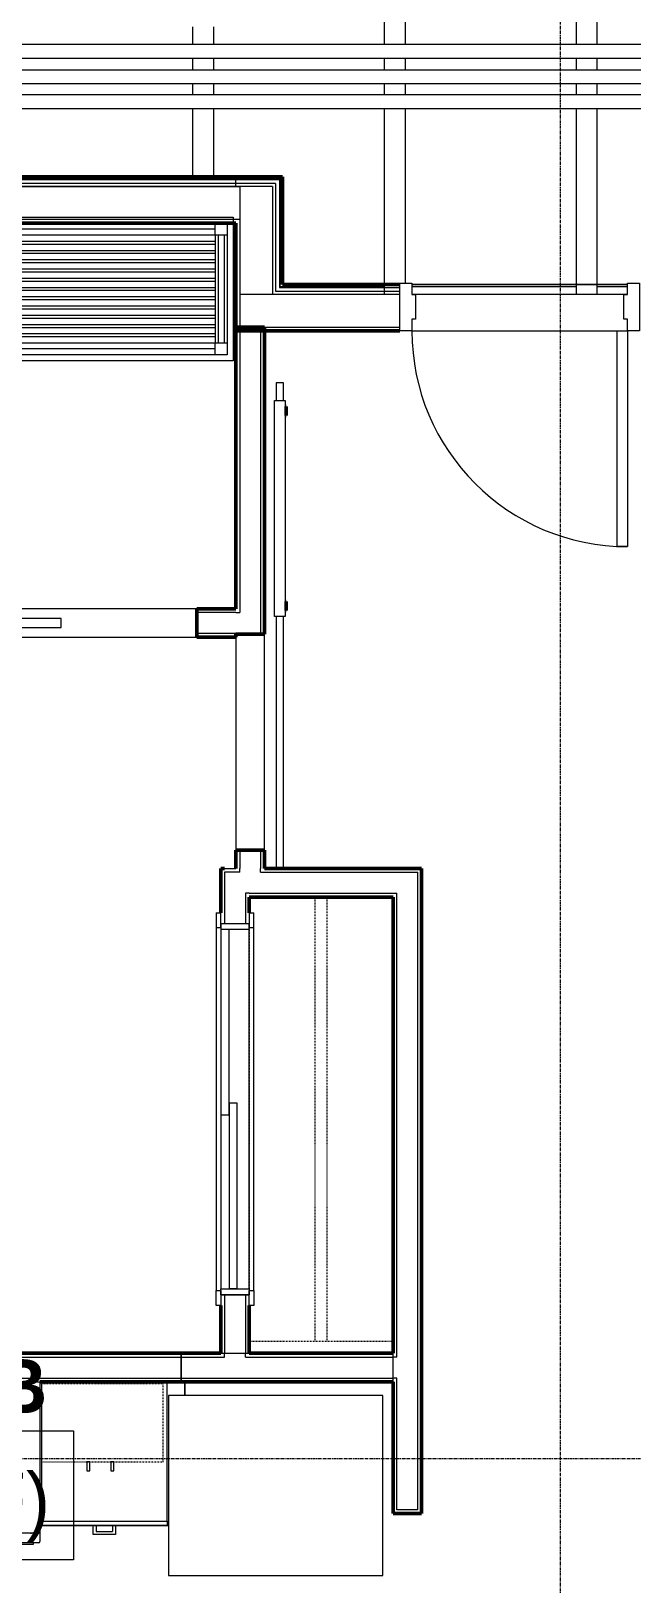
# Model space of a CAD drawing. Header units: inches. Extents: x -4218 to -1830, y 9767 to 12426.
# Drawn here: x -3242.7 to -3142.4, y 10146.3 to 10405.5 of the extents above; entities that cross this region are included whole.
import ezdxf

# ---------------------------------------------------------------- set-up
doc = ezdxf.new("R2010")
doc.units = ezdxf.units.IN
doc.header["$MEASUREMENT"] = 0
doc.linetypes.add('Dash', pattern=[0.25, 0.125, -0.125])
doc.linetypes.add('Grid Line 1_2_', pattern=[0.875, 0.5, -0.125, 0.125, -0.125])
for name, color, linetype, lineweight in [('0-1', 7, 'Continuous', 5), ('0-2', 10, 'Continuous', 9), ('A-AREA-IDEN', 2, 'Continuous', 9), ('A-DOOR-1', 10, 'Continuous', 9), ('A-DOOR-2', 50, 'Continuous', 20), ('A-DOOR-4', 7, 'Continuous', 50), ('A-DOOR-FRAM-1', 10, 'Continuous', 9), ('A-DOOR-FRAM-3', 50, 'Continuous', 20), ('A-FLOR-3', 192, 'Continuous', 9), ('A-WALL-1', 7, 'Continuous', 50), ('A-WALL-2', 250, 'Continuous', 13), ('A-WALL-3', 10, 'Continuous', 9), ('A-WALL-4', 252, 'Continuous', 9), ('A-WALL-5', 253, 'Continuous', 9), ('A-WALL-6', 254, 'Continuous', 9), ('A-WALL-7', 113, 'Continuous', 9), ('I-WALL-1', 7, 'Continuous', 50), ('I-WALL-2', 10, 'Continuous', 9), ('I-WALL-3', 252, 'Continuous', 9), ('I-WALL-4', 253, 'Continuous', 9), ('P-PIPE-1', 10, 'Continuous', 9), ('Q-CASE-1', 252, 'Continuous', 9), ('Q-CASE-2', 10, 'Continuous', 9), ('Q-CASE-4', 252, 'Dash', 9), ('Q-CASE-5', 253, 'Dash', 9), ('Q-CASE-HDLN-1', 10, 'Dash', 9), ('Q-CASE-HDLN-2', 252, 'Dash', 9), ('Q-SPCQ-1', 10, 'Continuous', 9), ('S-BEAM', 12, 'Continuous', 9), ('S-GRID-1', 1, 'Grid Line 1_2_', 9)]:
    doc.layers.add(name, color=color, linetype=linetype, lineweight=lineweight)
doc.styles.add('Century Gothic', font='ufonts.com_century-gothic.ttf', dxfattribs={"height": 9})
doc.styles.add('Century Gothic_B', font='GOTHICB.TTF', dxfattribs={"height": 9})

# ---------------------------------------------------------------- blocks, each defined once
blk = doc.blocks.new('POCKET - FLUSH - 2-10 x 6-8-2882529-BACKGROUND - RCP - 2ND FLOOR')
at = {"layer": 'A-DOOR-2'}
for p, q in [((-39.67, 0.75), (-39.67, -0.75)), ((-5.67, 0.75), (-39.67, 0.75)), ((-5.67, -0.75), (-5.67, 0.75)), ((-39.67, -0.75), (-5.67, -0.75))]:
    blk.add_line(p, q, dxfattribs=at)
blk = doc.blocks.new('SLIDING - FLUSH - 5-0 x 6-8-3203586-BACKGROUND - RCP - 2ND FLOOR')
at = {"layer": 'A-DOOR-1'}
for p, q in [((-32.75, 2.5), (-32.75, 3.25)), ((-30.25, 3.25), (-32.75, 3.25)), ((30.25, 3.25), (-30.25, 3.25)), ((-30.25, 3.25), (-30.25, 2.5)), ((30.25, 2.5), (30.25, 3.25)), ((30.25, 3.25), (32.75, 3.25)), ((32.75, 3.25), (32.75, 2.5)), ((-32.75, 2.5), (-30.25, 2.5)), ((30, 0.5), (-1, 0.5)), ((-1, 0.5), (-1, -0.88)), ((30, 0.5), (30, -0.88)), ((32.75, 2.5), (30.25, 2.5)), ((-32.75, -3), (-32.75, -2.25)), ((-30.25, -2.25), (-32.75, -2.25)), ((-30.25, -2.25), (-30.25, -3)), ((1, -0.88), (-30, -0.88)), ((-30, -0.88), (-30, -2.25)), ((-30, -2.25), (1, -2.25)), ((-1, -0.88), (30, -0.88)), ((1, -0.88), (1, -2.25)), ((30.25, -2.25), (32.75, -2.25)), ((30.25, -3), (30.25, -2.25)), ((32.75, -2.25), (32.75, -3)), ((-32.75, -3), (-30.25, -3)), ((-30.25, -3), (30.25, -3)), ((32.75, -3), (30.25, -3))]:
    blk.add_line(p, q, dxfattribs=at)
at = {"layer": 'A-DOOR-FRAM-1'}
for p, q in [((-31, -2.25), (-31, 2.5)), ((-30, 2.5), (-31, 2.5)), ((30, 2.5), (-30, 2.5)), ((-30, 2.5), (-30, -2.25)), ((30, -2.25), (30, 2.5)), ((30, 2.5), (31, 2.5)), ((31, 2.5), (31, -2.25)), ((-31, -2.25), (-30, -2.25)), ((1, -2.25), (30, -2.25)), ((31, -2.25), (30, -2.25))]:
    blk.add_line(p, q, dxfattribs=at)
blk = doc.blocks.new('Refrigerator_-_Side-by-Side_6047 - 36_ X 30_-345559-BACKGROUND - RCP - 2ND FLOOR')
at = {"layer": 'Q-SPCQ-1'}
for p, q in [((17.87, 14.42), (-17.88, 14.42)), ((-17.88, 14.42), (-17.88, -15.58)), ((17.87, -15.58), (17.87, 14.42)), ((-17.88, -15.58), (17.87, -15.58))]:
    blk.add_line(p, q, dxfattribs=at)
blk = doc.blocks.new('Dishwasher_15404 - 34_ counter-V17-BACKGROUND - RCP - 2ND FLOOR')
at = {"layer": 'Q-SPCQ-1'}
for p, q in [((0, -24), (0, 0)), ((0, 0), (23.68, 0)), ((23.68, 0), (25.25, 0)), ((25.25, 0), (26.68, 0)), ((25.25, 0), (25.25, -1.57)), ((25.25, -1.57), (25.25, -22.43)), ((26.87, -0.2), (26.87, -23.8)), ((27.12, -1.09), (26.87, -1.09)), ((27.12, -2.61), (27.12, -1.09)), ((27.12, -3.81), (27.12, -2.61)), ((27.12, -20.19), (27.12, -3.81)), ((27.37, -4.82), (27.12, -4.82)), ((27.37, -5.81), (27.37, -4.82)), ((27.12, -6.79), (27.37, -6.79)), ((27.37, -6.79), (27.37, -5.81)), ((27.37, -16.15), (27.12, -16.15)), ((27.37, -16.74), (27.12, -16.74)), ((27.37, -17.33), (27.12, -17.33)), ((27.37, -17.92), (27.12, -17.92)), ((27.37, -16.74), (27.37, -16.15)), ((27.37, -17.92), (27.37, -17.33)), ((27.37, -18.51), (27.12, -18.51)), ((27.37, -19.1), (27.12, -19.1)), ((27.37, -19.69), (27.12, -19.69)), ((27.12, -21.39), (27.12, -20.19)), ((27.37, -20.28), (27.12, -20.28)), ((27.37, -19.1), (27.37, -18.51)), ((27.37, -20.28), (27.37, -19.69)), ((25.25, -22.43), (25.25, -24)), ((27.12, -22.91), (26.87, -22.91)), ((27.12, -22.91), (27.12, -21.39)), ((23.68, -24), (0, -24)), ((25.25, -24), (23.68, -24)), ((26.68, -24), (25.25, -24))]:
    blk.add_line(p, q, dxfattribs=at)
for centre, radius, start, end in [((26.68, -0.2), 0.197, 0, 90), ((23.68, -1.57), 1.57, 0, 90), ((23.68, -1.57), 1.57, 32.077, 42.3359), ((23.68, -1.57), 1.57, 17.8182, 27.5266), ((23.68, -1.57), 1.57, 0, 13.5658), ((26.68, -0.2), 0.197, 15, 90), ((23.68, -22.43), 1.57, 270, 0), ((23.68, -22.43), 1.57, 317.6641, 327.923), ((23.68, -22.43), 1.57, 332.4734, 342.1818), ((23.68, -22.43), 1.57, 346.3575, 0), ((26.68, -23.8), 0.197, 270, 0)]:
    blk.add_arc(centre, radius, start, end, dxfattribs=at)
blk = doc.blocks.new('BARN - FLUSH - 3-0 x 7-0 BARN DOOR-2961665-BACKGROUND - RCP - 2ND FLOOR')
at = {"layer": 'A-DOOR-1'}
for p, q in [((-57, 5.57), (-60, 5.57)), ((-60, 5.57), (-60, 4.95)), ((-57, 4.07), (-57, 5.82)), ((-57, 5.82), (-21, 5.82)), ((-21, 5.82), (-21, 4.07)), ((21, 5.57), (-21, 5.57)), ((21, 4.95), (21, 5.57)), ((-60, 4.95), (-60, 4.32)), ((-60, 4.32), (-57, 4.32)), ((-21, 4.07), (-57, 4.07)), ((-21, 4.32), (21, 4.32)), ((21, 4.32), (21, 4.95))]:
    blk.add_line(p, q, dxfattribs=at)
at = {"layer": 'A-DOOR-4'}
for p, q in [((-56, 6), (-56, 5.82)), ((-54.5, 6), (-56, 6)), ((-54.5, 5.82), (-54.5, 6)), ((-23.5, 6), (-23.5, 5.82)), ((-22, 6), (-23.5, 6)), ((-22, 5.82), (-22, 6))]:
    blk.add_line(p, q, dxfattribs=at)
blk = doc.blocks.new('OD_CW_Closet - OD_CW_Closet-2472542-BACKGROUND - RCP - 2ND FLOOR')
at = {"layer": 'Q-CASE-HDLN-1'}
for p, q in [((0.74, -24), (0.74, 0)), ((0.74, 0), (6.74, 0)), ((9.24, 0), (69.74, 0)), ((72.24, 0), (74.9, 0)), ((0.74, -11), (74.9, -11)), ((0.74, -13), (74.9, -13))]:
    blk.add_line(p, q, dxfattribs=at)
at = {"layer": 'Q-CASE-HDLN-2'}
for p, q in [((74.9, 0), (74.9, -24)), ((74.9, -24), (0.74, -24))]:
    blk.add_line(p, q, dxfattribs=at)
blk = doc.blocks.new('Base Cabinet 3 Drawer 230 - Base Cabinet 3 Drawer 230 21_-2578998-BACKGROUND - RCP - 2ND FLOOR')
at = {"layer": 'Q-CASE-2'}
for p, q in [((-9.76, 24), (11.24, 24)), ((-9.76, 23.25), (-9.76, 24)), ((-1.14, 24), (-1.14, 25.5)), ((-1.14, 25.5), (2.61, 25.5)), ((-1.14, 24), (-0.64, 24)), ((2.11, 25), (-0.64, 25)), ((-0.64, 24), (-0.64, 25)), ((2.11, 24), (2.11, 25)), ((2.61, 24), (2.11, 24)), ((2.61, 25.5), (2.61, 24)), ((11.24, 24), (11.24, 23.25)), ((11.24, 23.25), (-9.76, 23.25)), ((-9.76, 23.25), (-9.76, 0)), ((11.24, 0), (11.24, 23.25)), ((-9.76, 0), (11.24, 0))]:
    blk.add_line(p, q, dxfattribs=at)
blk = doc.blocks.new('300 Series Wall Hung Cabinet_302 - 21_ X 24_-2838280-BACKGROUND - RCP - 2ND FLOOR')
at = {"layer": 'Q-CASE-1'}
for p, q in [((-1.76, -13.19), (-2.25, -13.19)), ((-2.25, -13.19), (-2.25, -14.69)), ((-2.25, -14.69), (-1.76, -14.69)), ((-1.76, -14.69), (-1.76, -13.19)), ((2.24, -13.19), (1.75, -13.19)), ((1.75, -13.19), (1.75, -14.69)), ((1.75, -14.69), (2.24, -14.69)), ((2.24, -14.69), (2.24, -13.19))]:
    blk.add_line(p, q, dxfattribs=at)
at = {"layer": 'Q-CASE-4'}
for p, q in [((10.5, -13.19), (10.5, -0.23)), ((-10.1, -13.19), (10.5, -13.19))]:
    blk.add_line(p, q, dxfattribs=at)
at = {"layer": 'Q-CASE-5'}
blk.add_line((10.5, -0.19), (-10.1, -0.19), dxfattribs=at)
blk = doc.blocks.new('Bath Vanity - Bath Vanity 60_-2708009-BACKGROUND - RCP - 2ND FLOOR')
at = {"layer": 'Q-CASE-1'}
for p, q in [((-29.26, -1), (-29.26, 0)), ((-29.26, 0), (30.74, 0)), ((30.74, 0), (30.74, -0.37)), ((30.74, -0.37), (30.74, -1))]:
    blk.add_line(p, q, dxfattribs=at)
at = {"layer": 'Q-CASE-2'}
for p, q in [((-29.26, -24), (-29.26, -1)), ((-28.26, -3), (-28.26, -1)), ((-28.26, -1), (-26.26, -1)), ((27.74, -1), (-26.26, -1)), ((-26.26, -1), (-26.26, -3)), ((27.74, -2), (-26.26, -2)), ((27.74, -3), (27.74, -1)), ((27.74, -1), (29.74, -1)), ((29.74, -1), (29.74, -3)), ((30.74, -1), (30.74, -24)), ((-28.26, -3), (-28.26, -21)), ((-26.26, -3), (-28.26, -3)), ((-27.76, -3), (-27.76, -21)), ((-26.76, -3), (-26.76, -21)), ((27.74, -3), (-26.26, -3)), ((-26.26, -3), (-26.26, -21)), ((-26.26, -4), (27.74, -4)), ((27.74, -4.55), (-26.26, -4.55)), ((27.74, -3), (27.74, -21)), ((29.74, -3), (27.74, -3)), ((28.24, -3), (28.24, -21)), ((29.24, -3), (29.24, -21)), ((29.74, -3), (29.74, -21)), ((-26.26, -5.55), (27.74, -5.55)), ((27.74, -6.09), (-26.26, -6.09)), ((-26.26, -7.09), (27.74, -7.09)), ((27.74, -7.64), (-26.26, -7.64)), ((-26.26, -8.64), (27.74, -8.64)), ((27.74, -9.18), (-26.26, -9.18)), ((-26.26, -10.18), (27.74, -10.18)), ((27.74, -10.73), (-26.26, -10.73)), ((-26.26, -11.73), (27.74, -11.73)), ((27.74, -12.27), (-26.26, -12.27)), ((-26.26, -13.27), (27.74, -13.27)), ((27.74, -13.82), (-26.26, -13.82)), ((-26.26, -14.82), (27.74, -14.82)), ((27.74, -15.36), (-26.26, -15.36)), ((-26.26, -16.36), (27.74, -16.36)), ((27.74, -16.91), (-26.26, -16.91)), ((-26.26, -17.91), (27.74, -17.91)), ((27.74, -18.45), (-26.26, -18.45)), ((-26.26, -19.45), (27.74, -19.45)), ((27.74, -20), (-26.26, -20)), ((-28.26, -23), (-28.26, -21)), ((-28.26, -21), (-26.26, -21)), ((-26.26, -23), (-28.26, -23)), ((-26.26, -21), (27.74, -21)), ((-26.26, -21), (-26.26, -23)), ((27.74, -22), (-26.26, -22)), ((27.74, -23), (-26.26, -23)), ((27.74, -23), (27.74, -21)), ((27.74, -21), (29.74, -21)), ((29.74, -23), (27.74, -23)), ((29.74, -21), (29.74, -23)), ((30.74, -24), (-29.26, -24))]:
    blk.add_line(p, q, dxfattribs=at)
blk = doc.blocks.new('CTR - 1st Phase - Unit Layouts_rvt-1-BACKGROUND - RCP - 2ND FLOOR')
at = {"layer": 'A-WALL-1'}
for p, q in [((-3208.5, 10309.03), (-3208.5, 10356.06)), ((-3208.5, 10356.06), (-3207.87, 10356.06)), ((-3207.87, 10356.06), (-3204.37, 10356.06)), ((-3204.37, 10356.06), (-3203.75, 10356.06)), ((-3203.75, 10356.06), (-3203.75, 10304.78)), ((-3215.02, 10309.03), (-3208.5, 10309.03)), ((-3215.02, 10304.28), (-3215.02, 10309.03)), ((-3208.5, 10304.28), (-3215.02, 10304.28)), ((-3203.75, 10304.78), (-3208.5, 10304.78)), ((-3208.5, 10304.78), (-3208.5, 10304.28)), ((-3208.5, 10265.68), (-3208.5, 10268.78)), ((-3208.5, 10268.78), (-3203.75, 10268.78)), ((-3203.75, 10268.78), (-3203.75, 10265.68)), ((-3211.02, 10258.27), (-3211.02, 10265.68)), ((-3211.02, 10265.68), (-3210.4, 10265.68)), ((-3203.75, 10265.68), (-3177.5, 10265.68)), ((-3177.5, 10265.68), (-3177.5, 10265.06)), ((-3177.5, 10265.06), (-3177.5, 10260.93)), ((-3206.27, 10260.93), (-3206.27, 10258.27)), ((-3182.25, 10260.93), (-3206.27, 10260.93)), ((-3182.25, 10184.78), (-3182.25, 10260.93)), ((-3177.5, 10260.93), (-3177.5, 10158.02)), ((-3211.02, 10184.78), (-3211.02, 10192.77)), ((-3206.27, 10192.77), (-3206.27, 10184.78)), ((-3335.1, 10184.78), (-3211.02, 10184.78)), ((-3206.27, 10184.78), (-3182.25, 10184.78)), ((-3182.25, 10180.03), (-3241.22, 10180.03)), ((-3182.25, 10158.02), (-3182.25, 10180.03)), ((-3181.62, 10158.02), (-3182.25, 10158.02)), ((-3178.12, 10158.02), (-3181.62, 10158.02)), ((-3177.5, 10158.02), (-3178.12, 10158.02))]:
    blk.add_line(p, q, dxfattribs=at)
at = {"layer": 'A-WALL-2'}
for p, q in [((-3207.87, 10355.43), (-3204.37, 10355.43)), ((-3207.87, 10355.43), (-3207.87, 10308.41)), ((-3204.37, 10355.43), (-3204.37, 10304.78)), ((-3208.5, 10308.41), (-3215.02, 10308.41)), ((-3208.5, 10308.41), (-3207.87, 10308.41)), ((-3208.5, 10304.91), (-3215.02, 10304.91)), ((-3208.5, 10304.91), (-3207.87, 10304.91)), ((-3207.87, 10304.91), (-3207.87, 10304.78)), ((-3207.87, 10268.78), (-3207.87, 10265.68)), ((-3204.37, 10268.78), (-3204.37, 10265.68)), ((-3210.4, 10265.68), (-3208.5, 10265.68)), ((-3210.4, 10265.06), (-3210.4, 10256.52)), ((-3207.87, 10265.06), (-3210.4, 10265.06)), ((-3207.87, 10265.06), (-3207.87, 10265.68)), ((-3204.37, 10265.06), (-3204.37, 10265.68)), ((-3204.37, 10265.06), (-3178.12, 10265.06)), ((-3178.12, 10261.56), (-3178.12, 10265.06)), ((-3206.9, 10261.56), (-3206.9, 10256.52)), ((-3206.27, 10261.56), (-3206.9, 10261.56)), ((-3206.27, 10261.56), (-3181.62, 10261.56)), ((-3181.62, 10260.93), (-3181.62, 10261.56)), ((-3181.62, 10184.16), (-3181.62, 10260.93)), ((-3178.12, 10260.93), (-3178.12, 10261.56)), ((-3178.12, 10158.65), (-3178.12, 10260.93)), ((-3210.4, 10194.52), (-3210.4, 10184.78)), ((-3206.9, 10194.52), (-3206.9, 10184.78)), ((-3334.47, 10184.16), (-3210.4, 10184.16)), ((-3210.4, 10184.16), (-3210.4, 10184.78)), ((-3206.9, 10184.16), (-3206.9, 10184.78)), ((-3206.9, 10184.16), (-3182.25, 10184.16)), ((-3181.62, 10184.16), (-3182.25, 10184.16)), ((-3334.47, 10180.66), (-3182.25, 10180.66)), ((-3181.62, 10180.66), (-3182.25, 10180.66)), ((-3181.62, 10158.65), (-3181.62, 10180.66)), ((-3178.12, 10158.65), (-3181.62, 10158.65))]:
    blk.add_line(p, q, dxfattribs=at)
at = {"layer": 'A-WALL-3'}
for p, q in [((-3215.02, 10309.03), (-3249.02, 10309.03)), ((-3249.02, 10304.28), (-3215.02, 10304.28)), ((-3208.5, 10304.28), (-3208.5, 10268.78)), ((-3203.75, 10268.78), (-3203.75, 10304.78))]:
    blk.add_line(p, q, dxfattribs=at)
at = {"layer": 'A-WALL-4'}
for p, q in [((-3215.02, 10309.03), (-3215.02, 10304.28)), ((-3208.5, 10304.78), (-3208.5, 10304.28)), ((-3208.5, 10304.78), (-3203.75, 10304.78)), ((-3208.5, 10268.78), (-3203.75, 10268.78)), ((-3265.62, 10184.78), (-3217.62, 10184.78)), ((-3217.62, 10184.78), (-3211.02, 10184.78)), ((-3217.62, 10184.75), (-3217.62, 10180.03)), ((-3217.62, 10180.03), (-3217.62, 10184.75)), ((-3206.27, 10184.78), (-3182.25, 10184.78)), ((-3182.25, 10180.03), (-3217, 10180.03))]:
    blk.add_line(p, q, dxfattribs=at)
at = {"layer": 'A-WALL-5'}
for p, q in [((-3211.02, 10256.52), (-3206.27, 10256.52)), ((-3211.02, 10194.52), (-3206.27, 10194.52)), ((-3211.02, 10184.78), (-3206.27, 10184.78)), ((-3182.25, 10180.03), (-3182.25, 10184.78))]:
    blk.add_line(p, q, dxfattribs=at)
at = {"layer": 'A-WALL-6'}
for p, q in [((-3217.62, 10180.03), (-3241.22, 10180.03)), ((-3217, 10180.03), (-3217.62, 10180.03))]:
    blk.add_line(p, q, dxfattribs=at)
at = {"layer": 'A-WALL-7'}
for p, q in [((-3217, 10180.03), (-3241.22, 10180.03)), ((-3241.22, 10180.03), (-3217, 10180.03)), ((-3217, 10177.72), (-3217, 10180.03)), ((-3217, 10180.03), (-3217, 10177.72)), ((-3241.22, 10156.03), (-3232.35, 10156.03)), ((-3232.35, 10156.03), (-3241.22, 10156.03)), ((-3232.35, 10156.03), (-3231.85, 10156.03)), ((-3231.85, 10156.03), (-3229.1, 10156.03)), ((-3229.1, 10156.03), (-3231.85, 10156.03)), ((-3229.1, 10156.03), (-3228.6, 10156.03)), ((-3228.6, 10156.03), (-3219.72, 10156.03)), ((-3219.72, 10156.03), (-3228.6, 10156.03))]:
    blk.add_line(p, q, dxfattribs=at)
at = {"layer": '0-2'}
for name, p in [('Bath Vanity - Bath Vanity 60_-2708009-BACKGROUND - RCP - 2ND FLOOR', (-3239.71, 10374.41)), ('POCKET - FLUSH - 2-10 x 6-8-2882529-BACKGROUND - RCP - 2ND FLOOR', (-3232.02, 10306.66)), ('300 Series Wall Hung Cabinet_302 - 21_ X 24_-2838280-BACKGROUND - RCP - 2ND FLOOR', (-3231.12, 10179.85)), ('Refrigerator_-_Side-by-Side_6047 - 36_ X 30_-345559-BACKGROUND - RCP - 2ND FLOOR', (-3201.85, 10163.3))]:
    blk.add_blockref(name, p, dxfattribs=at)
for name, p, rotation in [('BARN - FLUSH - 3-0 x 7-0 BARN DOOR-2961665-BACKGROUND - RCP - 2ND FLOOR', (-3206.12, 10286.78), 269.999999999965), ('OD_CW_Closet - OD_CW_Closet-2472542-BACKGROUND - RCP - 2ND FLOOR', (-3206.25, 10186.03), 89.99999999998325), ('SLIDING - FLUSH - 5-0 x 6-8-3203586-BACKGROUND - RCP - 2ND FLOOR', (-3208.77, 10225.52), 269.9999999999422), ('Dishwasher_15404 - 34_ counter-V17-BACKGROUND - RCP - 2ND FLOOR', (-3241.22, 10180.03), 269.9999999999326), ('Base Cabinet 3 Drawer 230 - Base Cabinet 3 Drawer 230 21_-2578998-BACKGROUND - RCP - 2ND FLOOR', (-3229.74, 10180.03), 180)]:
    blk.add_blockref(name, p, dxfattribs=dict(at, rotation=rotation))
blk = doc.blocks.new('HOLLOW METAL - UNIT DOOR-2191977-BACKGROUND - RCP - 2ND FLOOR')
at = {"layer": 'A-DOOR-1'}
blk.add_arc((18, -4.125), 36, 180, 270, dxfattribs=at)
at = {"layer": 'A-DOOR-2'}
for p, q in [((16.25, -4.125), (18, -4.125)), ((16.25, -40.125), (16.25, -4.125)), ((18, -4.125), (18, -40.125)), ((18, -40.125), (16.25, -40.125))]:
    blk.add_line(p, q, dxfattribs=at)
at = {"layer": 'A-DOOR-FRAM-3'}
for p, q in [((-20, 3.875), (-18, 3.875)), ((-20, -4.125), (-20, 3.875)), ((-18, 3.875), (-18, 1.9375)), ((18, 3.875), (20, 3.875)), ((18, 1.9375), (18, 3.875)), ((20, 3.875), (20, -4.125)), ((-18, 1.9375), (-17.375, 1.9375)), ((-17.375, 1.9375), (-17.375, -2.1875)), ((17.375, 1.9375), (18, 1.9375)), ((17.375, -2.1875), (17.375, 1.9375)), ((-18, -2.1875), (-18, -4.125)), ((-17.375, -2.1875), (-18, -2.1875)), ((18, -2.1875), (17.375, -2.1875)), ((18, -4.125), (18, -2.1875)), ((-18, -4.125), (-20, -4.125)), ((20, -4.125), (18, -4.125))]:
    blk.add_line(p, q, dxfattribs=at)
blk = doc.blocks.new('CTR - 1st Phase - Common Walls_rvt-1-BACKGROUND - RCP - 2ND FLOOR')
at = {"layer": 'A-WALL-2'}
for p, q in [((-3208.5, 10380.66), (-3341.72, 10380.66)), ((-3208.5, 10380.04), (-3341.72, 10380.04)), ((-3201.87, 10380.66), (-3208.5, 10380.66)), ((-3202.37, 10380.04), (-3208.5, 10380.04)), ((-3201.87, 10380.04), (-3202.37, 10380.04)), ((-3201.25, 10380.66), (-3201.87, 10380.66)), ((-3201.87, 10380.04), (-3201.87, 10363.16)), ((-3201.25, 10380.66), (-3201.25, 10363.16)), ((-3208.5, 10379.54), (-3341.72, 10379.54)), ((-3207.87, 10379.54), (-3208.5, 10379.54)), ((-3202.37, 10379.54), (-3207.87, 10379.54)), ((-3202.37, 10379.54), (-3202.37, 10363.16)), ((-3208.5, 10374.04), (-3335.1, 10374.04)), ((-3207.87, 10374.04), (-3208.5, 10374.04)), ((-3207.87, 10374.04), (-3207.87, 10363.16)), ((-3207.87, 10363.16), (-3207.87, 10361.54)), ((-3202.37, 10363.16), (-3202.37, 10362.04)), ((-3202.37, 10362.04), (-3202.37, 10361.54)), ((-3201.87, 10363.16), (-3201.87, 10362.66)), ((-3201.87, 10362.66), (-3201.87, 10362.04)), ((-3201.87, 10362.04), (-3181.12, 10362.04)), ((-3201.25, 10363.16), (-3201.25, 10362.66)), ((-3201.25, 10362.66), (-3181.12, 10362.66)), ((-3207.87, 10361.54), (-3207.87, 10356.04)), ((-3202.37, 10361.54), (-3181.12, 10361.54)), ((-3207.87, 10356.04), (-3181.12, 10356.04))]:
    blk.add_line(p, q, dxfattribs=at)
at = {"layer": 'I-WALL-1'}
for p, q in [((-3342.97, 10381.16), (-3208.5, 10381.16)), ((-3208.5, 10381.16), (-3201.25, 10381.16)), ((-3201.25, 10381.16), (-3200.75, 10381.16)), ((-3200.75, 10381.16), (-3200.75, 10363.16)), ((-3208.5, 10373.41), (-3334.47, 10373.41)), ((-3208.5, 10363.16), (-3208.5, 10373.41)), ((-3208.5, 10356.04), (-3208.5, 10363.16)), ((-3200.75, 10363.16), (-3181.12, 10363.16)), ((-3208.5, 10355.41), (-3208.5, 10356.04)), ((-3181.12, 10355.41), (-3208.5, 10355.41))]:
    blk.add_line(p, q, dxfattribs=at)
at = {"layer": 'I-WALL-2'}
for p, q in [((-3143.12, 10363.16), (-3179.12, 10363.16)), ((-3179.12, 10355.41), (-3144.87, 10355.41))]:
    blk.add_line(p, q, dxfattribs=at)
at = {"layer": 'I-WALL-3'}
for p, q in [((-3342.97, 10381.16), (-3208.5, 10381.16)), ((-3200.75, 10381.16), (-3208.5, 10381.16)), ((-3200.75, 10381.16), (-3200.75, 10363.16)), ((-3200.75, 10363.16), (-3181.12, 10363.16)), ((-3179.12, 10363.16), (-3143.12, 10363.16))]:
    blk.add_line(p, q, dxfattribs=at)
at = {"layer": 'I-WALL-4'}
for p, q in [((-3208.5, 10379.54), (-3208.5, 10381.16)), ((-3208.5, 10379.54), (-3208.5, 10381.16)), ((-3181.12, 10355.41), (-3181.12, 10363.16))]:
    blk.add_line(p, q, dxfattribs=at)
at = {"layer": 'P-PIPE-1'}
for p, q in [((-3435.32, 10403.25), (-2798.23, 10403.25)), ((-2798.23, 10400.87), (-3435.32, 10400.87)), ((-3435.32, 10399.01), (-2798.23, 10399.01)), ((-2798.23, 10396.63), (-3435.32, 10396.63)), ((-3435.32, 10394.88), (-2798.23, 10394.88)), ((-2798.23, 10392.5), (-3435.32, 10392.5))]:
    blk.add_line(p, q, dxfattribs=at)
at = {"layer": '0-2'}
blk.add_blockref('HOLLOW METAL - UNIT DOOR-2191977-BACKGROUND - RCP - 2ND FLOOR', (-3161.12, 10359.54), dxfattribs=at)
blk = doc.blocks.new('Dimension Lumber - LVL - 3_5X5_5-V211-BACKGROUND - RCP - 2ND FLOOR')
at = {"layer": 'S-BEAM'}
for p, q in [((-45.37, 1.75), (-45.37, -1.75)), ((-45.37, 1.75), (-45.13, 1.75)), ((-45.1, 1.75), (-33.76, 1.75)), ((-31.39, 1.75), (-29.63, 1.75)), ((-27.26, 1.75), (-25.39, 1.75)), ((-23.02, 1.75), (-20.07, 1.75)), ((43.53, 1.75), (43.78, 1.75)), ((-45.37, -1.75), (-45.11, -1.75)), ((-45.1, -1.75), (-33.76, -1.75)), ((-31.39, -1.75), (-29.63, -1.75)), ((-27.26, -1.75), (-25.39, -1.75)), ((-23.02, -1.75), (-20.07, -1.75)), ((43.53, -1.75), (43.78, -1.75))]:
    blk.add_line(p, q, dxfattribs=at)
blk = doc.blocks.new('Dimension Lumber - LVL - 3_5X5_5-V212-BACKGROUND - RCP - 2ND FLOOR')
at = {"layer": 'S-BEAM'}
for p, q in [((-43.78, 1.75), (-42.15, 1.75)), ((-42.15, 1.75), (-12.81, 1.75)), ((-10.44, 1.75), (-8.68, 1.75)), ((-6.31, 1.75), (-4.44, 1.75)), ((-2.07, 1.75), (45.1, 1.75)), ((45.1, 1.75), (45.37, 1.75)), ((45.37, -1.75), (45.37, 1.75)), ((-41.9, -1.75), (-12.81, -1.75)), ((-10.44, -1.75), (-8.68, -1.75)), ((-6.31, -1.75), (-4.44, -1.75)), ((-2.07, -1.75), (45.1, -1.75)), ((45.1, -1.75), (45.37, -1.75))]:
    blk.add_line(p, q, dxfattribs=at)
blk = doc.blocks.new('Dimension Lumber - LVL - 3_5X5_5-V213-BACKGROUND - RCP - 2ND FLOOR')
at = {"layer": 'S-BEAM'}
for p, q in [((-43.78, 1.75), (-42.15, 1.75)), ((-42.15, 1.75), (-12.81, 1.75)), ((-10.44, 1.75), (-8.68, 1.75)), ((-6.31, 1.75), (-4.44, 1.75)), ((-2.07, 1.75), (45.1, 1.75)), ((45.1, 1.75), (45.37, 1.75)), ((45.37, -1.75), (45.37, 1.75)), ((-43.78, -1.75), (-42.15, -1.75)), ((-42.15, -1.75), (-12.81, -1.75)), ((-10.44, -1.75), (-8.68, -1.75)), ((-6.31, -1.75), (-4.44, -1.75)), ((-2.07, -1.75), (45.1, -1.75)), ((45.1, -1.75), (45.36, -1.75))]:
    blk.add_line(p, q, dxfattribs=at)

msp = doc.modelspace()

# ---------------------------------------------------------------- linework, layer by layer
at = {"layer": 'A-AREA-IDEN', "flags": 128}
msp.add_lwpolyline([(-3320.14, 10171.84), (-3235.64, 10171.84), (-3235.64, 10150.34), (-3320.14, 10150.34)], close=True, dxfattribs=at)
at = {"layer": 'A-FLOR-3'}
for p, q in [((-3201.12, 10380.79), (-3417.92, 10380.79)), ((-3201.12, 10362.79), (-3201.12, 10380.79)), ((-3416.67, 10379.54), (-3207.87, 10379.54)), ((-3207.87, 10379.54), (-3207.87, 10361.54)), ((-3183.67, 10362.79), (-3201.12, 10362.79)), ((-3151.67, 10362.79), (-3179.12, 10362.79)), ((-3143.12, 10362.79), (-3148.17, 10362.79)), ((-3207.87, 10361.54), (-3181.12, 10361.54)), ((-3179.12, 10361.54), (-3143.12, 10361.54))]:
    msp.add_line(p, q, dxfattribs=at)
at = {"layer": 'S-GRID-1'}
for p, q in [((-3154.32, 9836.18), (-3154.32, 12376.81)), ((-1830.2, 10167.19), (-4168.71, 10167.19))]:
    msp.add_line(p, q, dxfattribs=at)

# ---------------------------------------------------------------- block references
at = {"layer": '0-1'}
for name in ['CTR - 1st Phase - Unit Layouts_rvt-1-BACKGROUND - RCP - 2ND FLOOR', 'CTR - 1st Phase - Common Walls_rvt-1-BACKGROUND - RCP - 2ND FLOOR']:
    msp.add_blockref(name, (0, 0), dxfattribs=at)
at = {"layer": 'S-BEAM'}
for name, p, rotation in [('Dimension Lumber - LVL - 3_5X5_5-V211-BACKGROUND - RCP - 2ND FLOOR', (-3213.92, 10426.26), 90.00000000000087), ('Dimension Lumber - LVL - 3_5X5_5-V212-BACKGROUND - RCP - 2ND FLOOR', (-3181.92, 10405.31), 90.00000000000044), ('Dimension Lumber - LVL - 3_5X5_5-V213-BACKGROUND - RCP - 2ND FLOOR', (-3149.92, 10405.31), 90.00000000000044)]:
    msp.add_blockref(name, p, dxfattribs=dict(at, rotation=rotation))

# ---------------------------------------------------------------- texts
at = {"layer": 'A-AREA-IDEN', "char_height": 9, "attachment_point": 1}
for s, insert, width, style in [('ADA TYPE B', (-3312.89, 10183.81), 84.537, 'Century Gothic_B'), ('227 - (507 SF)', (-3317.14, 10164.84), 94.839, 'Century Gothic')]:
    msp.add_mtext(s, dxfattribs=dict(at, insert=insert, width=width, style=style))

doc.saveas('drawing.dxf')
